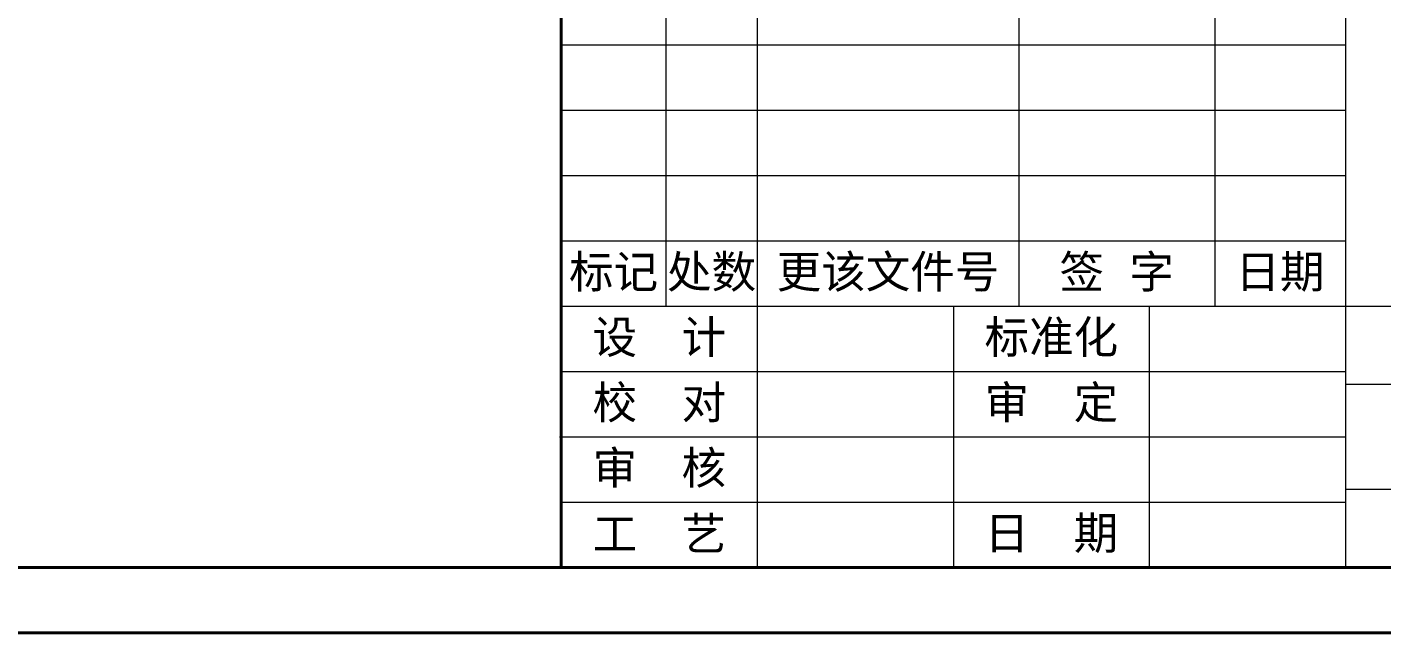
# Model space of a CAD drawing. Header units: millimetres. Extents: x 2028 to 4172, y 863 to 2379.
# Drawn here: x 3019 to 3548, y 863 to 1100 of the extents above; entities that cross this region are included whole.
import ezdxf

# ---------------------------------------------------------------- set-up
doc = ezdxf.new("R2010")
doc.units = ezdxf.units.MM
for name, color, linetype, lineweight in [('AM_BOR', 7, 'Continuous', 50), ('文字', 7, 'Continuous', 13), ('粗实线', 7, 'Continuous', 40), ('细实线', 3, 'Continuous', 13)]:
    doc.layers.add(name, color=color, linetype=linetype, lineweight=lineweight)
doc.styles.get("Standard").update_dxf_attribs({"font": 'arial.ttf'})

# ---------------------------------------------------------------- blocks, each defined once
blk = doc.blocks.new('rA3')
at = {"layer": '粗实线'}
for p, q in [((568.38, 174.26), (568.38, 129.26)), ((358.38, 129.26), (748.38, 129.26)), ((333.38, 124.26), (753.38, 124.26))]:
    blk.add_line(p, q, dxfattribs=at)
at = {"layer": '细实线'}
for p, q in [((576.38, 174.26), (576.38, 149.26)), ((583.38, 174.26), (583.38, 149.26)), ((603.38, 174.26), (603.38, 149.26)), ((618.38, 174.26), (618.38, 149.26)), ((628.38, 174.26), (628.38, 129.26)), ((568.38, 169.26), (628.38, 169.26)), ((628.38, 169.26), (628.38, 129.26)), ((568.38, 164.26), (628.38, 164.26)), ((568.38, 159.26), (628.38, 159.26)), ((568.38, 154.26), (628.38, 154.26)), ((568.38, 149.26), (688.38, 149.26)), ((583.38, 149.26), (583.38, 129.26)), ((598.38, 149.26), (598.38, 129.26)), ((613.38, 129.26), (613.38, 149.26)), ((568.38, 144.26), (628.38, 144.26)), ((688.38, 143.26), (628.38, 143.26)), ((568.25, 139.26), (628.38, 139.26)), ((628.38, 135.26), (688.38, 135.26)), ((568.38, 134.26), (628.38, 134.26))]:
    blk.add_line(p, q, dxfattribs=at)
at = {"layer": '文字', "char_height": 2.5, "width": 72, "attachment_point": 5}
for s, insert in [('{\\fSimSun|b0|i0|c134|p2;标记}', (572.38, 151.76)), ('{\\fSimSun|b0|i0|c134|p2;处数}', (579.88, 151.76)), ('{\\fSimSun|b0|i0|c134|p2;更该文件号}', (593.38, 151.76)), ('{\\fSimSun|b0|i0|c134|p54;签}  {\\fSimSun|b0|i0|c134|p54;字}', (610.88, 151.76)), ('{\\fSimSun|b0|i0|c134|p54;日期}', (623.38, 151.76)), ('{\\fSimSun|b0|i0|c134|p2;设  计}', (575.88, 146.76)), ('{\\fSimSun|b0|i0|c134|p2;标准化}', (605.88, 146.76)), ('{\\fSimSun|b0|i0|c134|p2;校  对}', (575.88, 141.76)), ('{\\fSimSun|b0|i0|c134|p2;审  定}', (605.88, 141.76)), ('{\\fSimSun|b0|i0|c134|p2;审  核}', (575.88, 136.76)), ('{\\fSimSun|b0|i0|c134|p2;工  艺}', (575.88, 131.76)), ('{\\fSimSun|b0|i0|c134|p2;日  期}', (605.88, 131.76))]:
    blk.add_mtext(s, dxfattribs=dict(at, insert=insert))

msp = doc.modelspace()

# ---------------------------------------------------------------- linework, layer by layer
at = {"color": 7, "linetype": 'Continuous', "lineweight": 25}
msp.add_open_spline([(2887.028, 1090.605), (2889.588, 1090.63), (2893.169, 1090.665), (2898.438, 1090.943), (2902.902, 1091.279), (2908.219, 1091.844), (2913.788, 1092.618), (2919.601, 1093.628), (2925.572, 1094.884), (2931.648, 1096.394), (2937.786, 1098.165), (2943.951, 1100.199), (2950.115, 1102.499), (2956.252, 1105.064), (2962.34, 1107.894), (2968.359, 1110.988), (2974.292, 1114.343), (2980.121, 1117.955), (2985.831, 1121.82), (2991.407, 1125.935), (2996.834, 1130.292), (3002.1, 1134.886), (3007.191, 1139.711), (3012.096, 1144.758), (3016.803, 1150.021), (3021.3, 1155.491), (3025.579, 1161.159), (3029.627, 1167.017), (3033.437, 1173.053), (3036.999, 1179.259), (3040.304, 1185.624), (3043.345, 1192.136), (3046.114, 1198.785), (3048.604, 1205.56), (3050.81, 1212.447), (3052.724, 1219.436), (3054.343, 1226.514), (3055.661, 1233.668), (3056.674, 1240.885), (3057.378, 1248.152), (3057.771, 1255.456), (3057.85, 1262.784), (3057.613, 1270.122), (3057.059, 1277.457), (3056.186, 1284.774), (3054.996, 1292.061), (3053.488, 1299.304), (3051.663, 1306.488), (3049.523, 1313.601), (3047.069, 1320.629), (3044.304, 1327.557), (3041.231, 1334.374), (3037.854, 1341.064), (3034.176, 1347.616), (3030.203, 1354.016), (3025.938, 1360.252), (3021.387, 1366.31), (3016.555, 1372.178), (3011.448, 1377.844), (3006.071, 1383.297), (3000.624, 1388.345), (2995.151, 1392.997), (2989.693, 1397.266), (2984.068, 1401.309), (2978.286, 1405.117), (2972.359, 1408.685), (2966.296, 1412.007), (2960.111, 1415.077), (2953.814, 1417.891), (2947.42, 1420.443), (2940.945, 1422.729), (2934.407, 1424.745), (2927.832, 1426.488), (2921.26, 1427.953), (2914.766, 1429.134), (2908.476, 1430.031), (2902.953, 1430.615), (2898.07, 1430.982), (2893.246, 1431.222), (2887.271, 1431.339), (2881.754, 1431.229), (2876.485, 1430.957), (2872.021, 1430.62), (2866.705, 1430.055), (2861.136, 1429.281), (2855.322, 1428.271), (2849.351, 1427.015), (2843.275, 1425.504), (2837.137, 1423.734), (2830.972, 1421.699), (2824.808, 1419.4), (2818.672, 1416.835), (2812.583, 1414.004), (2806.564, 1410.911), (2800.631, 1407.556), (2794.802, 1403.944), (2789.092, 1400.078), (2783.517, 1395.964), (2778.089, 1391.607), (2772.824, 1387.013), (2767.732, 1382.188), (2762.828, 1377.141), (2758.121, 1371.878), (2753.623, 1366.408), (2749.345, 1360.739), (2745.296, 1354.882), (2741.486, 1348.846), (2737.925, 1342.64), (2734.62, 1336.275), (2731.577, 1329.763), (2728.815, 1323.111), (2726.478, 1316.829), (2725.2, 1312.724), (2724.636, 1310.916)], degree=3, knots=[0, 0, 0, 0, 0.0102074, 0.014274, 0.021037, 0.0280561, 0.0355867, 0.0434511, 0.0515783, 0.0599113, 0.0684099, 0.0770439, 0.085791, 0.0946336, 0.1035582, 0.112554, 0.1216124, 0.1307262, 0.1398897, 0.1490979, 0.1583469, 0.1676331, 0.1769537, 0.1863062, 0.1956884, 0.2050985, 0.2145348, 0.2239961, 0.233481, 0.2429885, 0.2525178, 0.262068, 0.2716385, 0.2812287, 0.2908382, 0.3004664, 0.3101132, 0.3197782, 0.3294613, 0.3391624, 0.3488814, 0.3586183, 0.3683733, 0.3781464, 0.387938, 0.3977483, 0.4075776, 0.4174265, 0.4272956, 0.4371854, 0.4470968, 0.4570307, 0.4669882, 0.4769704, 0.486979, 0.4970156, 0.5070822, 0.5171812, 0.5273154, 0.5374882, 0.5477037, 0.5569145, 0.5661226, 0.5753266, 0.5845258, 0.5937191, 0.6029052, 0.6120821, 0.6212471, 0.6303962, 0.6395236, 0.6486197, 0.6576679, 0.6666375, 0.6754633, 0.6839789, 0.6919633, 0.6976055, 0.7035012, 0.7112199, 0.7214273, 0.7254939, 0.7322569, 0.739276, 0.7468066, 0.754671, 0.7627982, 0.7711312, 0.7796298, 0.7882638, 0.7970109, 0.8058535, 0.8147781, 0.8237739, 0.8328323, 0.8419461, 0.8511096, 0.8603178, 0.8695668, 0.878853, 0.8881736, 0.8975261, 0.9069083, 0.9163184, 0.9257547, 0.935216, 0.9447009, 0.9542084, 0.9637377, 0.9732879, 0.9828584, 0.9924486, 1, 1, 1, 1], dxfattribs=at)

# ---------------------------------------------------------------- block references
at = {"layer": 'AM_BOR', "xscale": 5.104687500000001, "yscale": 5.104687500000001, "zscale": 5.104687500000001}
msp.add_blockref('rA3', (326.221, 228.534), dxfattribs=at)

doc.saveas('drawing.dxf')
